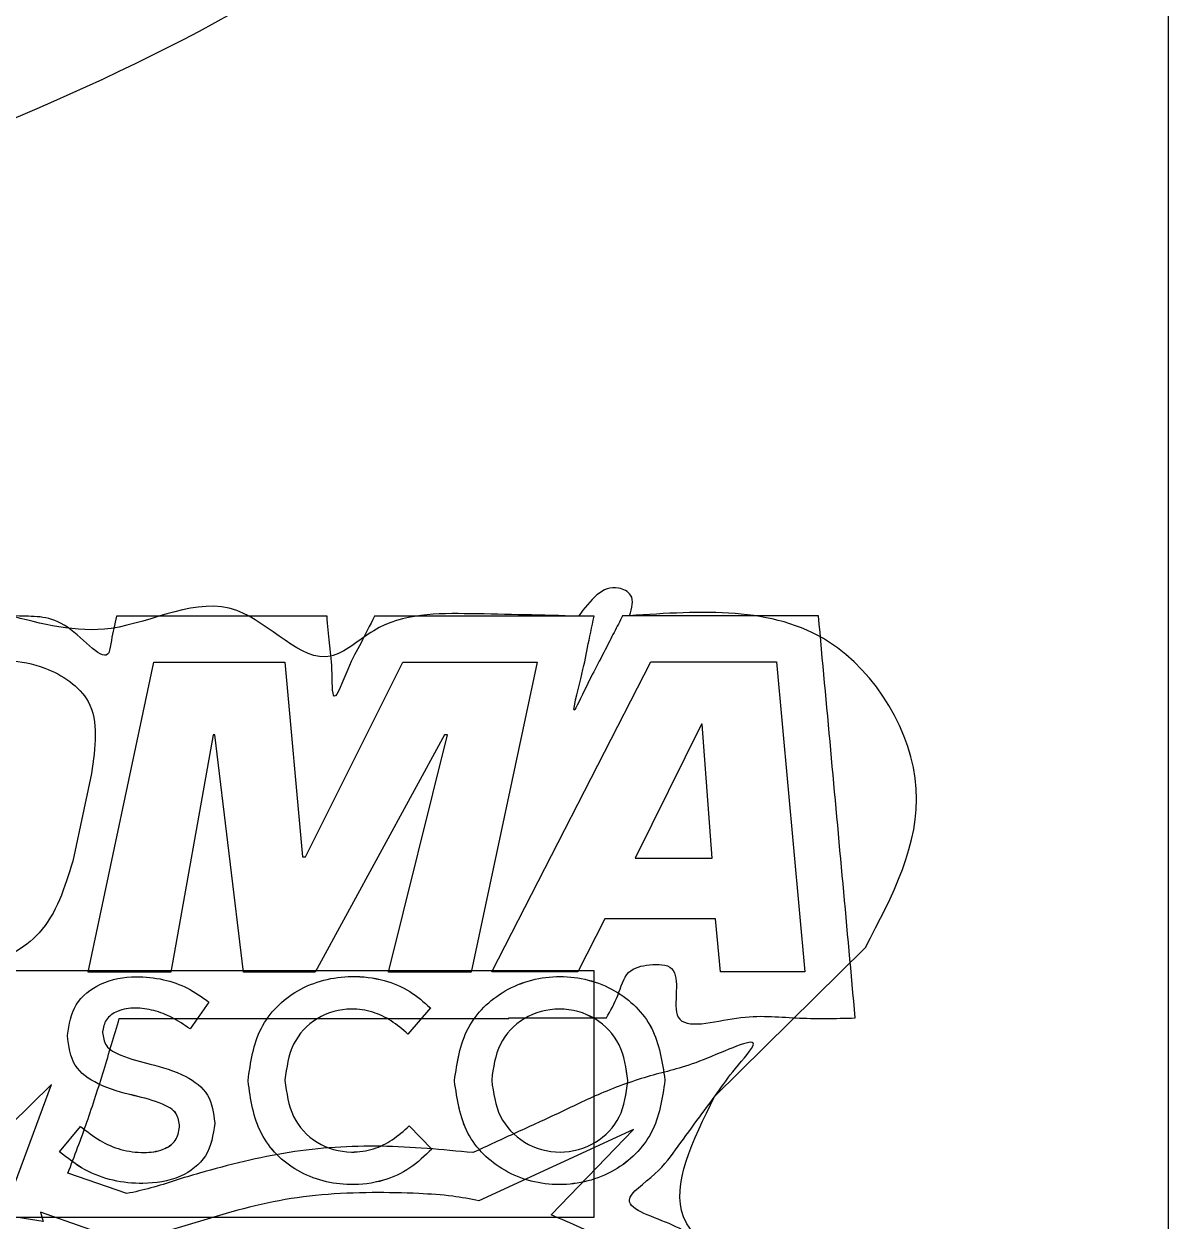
# Model space of a CAD drawing. Header units: inches. Extents: x 0.01 to 3.99, y 0.01 to 4.99.
# Drawn here: x 3.156 to 3.962, y 1.73 to 2.573 of the extents above; entities that cross this region are included whole.
import ezdxf

# ---------------------------------------------------------------- set-up
doc = ezdxf.new("R2010")
doc.units = ezdxf.units.IN
for name, color, linetype in [('Logo', 7, 'CONTINUOUS'), ('outline', 7, 'CONTINUOUS'), ('outline_2', 7, 'CONTINUOUS'), ('pcb_outline', 7, 'CONTINUOUS')]:
    doc.layers.add(name, color=color, linetype=linetype)

msp = doc.modelspace()

# ---------------------------------------------------------------- linework, layer by layer
at = {"layer": 'Logo', "color": 7}
for points in [[(3.25947, 1.905229), (3.201173, 1.905229), (3.247579, 2.123626), (3.33981, 2.123626), (3.352282, 1.986439), (3.354312, 1.986439), (3.42305, 2.123626), (3.517602, 2.123626), (3.471196, 1.905229), (3.412899, 1.905229), (3.454374, 2.07258), (3.452344, 2.07258), (3.361273, 1.905229), (3.310807, 1.905229), (3.290504, 2.07258), (3.289344, 2.07258)], [(3.565168, 1.942934), (3.546315, 1.905519), (3.485698, 1.905519), (3.597652, 2.123916), (3.686112, 2.123916), (3.706125, 1.905519), (3.646668, 1.905519), (3.643187, 1.942934)], [(3.633906, 2.080121), (3.633326, 2.080121), (3.58663, 1.985569), (3.640867, 1.985569)], [(1.842281, 1.906417), (3.557629, 1.906417), (3.557629, 1.732311), (1.842281, 1.732311), (1.842281, 1.906417), (3.557629, 1.906417), (3.557629, 1.732311), (1.842281, 1.732311)], [(3.313881, 1.828476)], [(3.459349, 1.828476)], [(3.581548, 1.828476)], [(3.180942, 1.778685)]]:
    msp.add_lwpolyline(points, close=True, dxfattribs=at)
for points in [[(3.203493, 2.045316), (3.190442, 1.983539)], [(3.298423, 1.73524), (3.229106, 1.714412), (3.1676, 1.736054), (3.169552, 1.729545), (3.141402, 1.734101), (3.17541, 1.826198), (3.08852, 1.740772), (2.995284, 1.740772), (2.929709, 1.881359), (2.927269, 1.740772), (2.857952, 1.740772), (2.844934, 1.787797), (2.829476, 1.741749), (2.508439, 1.740772), (2.586705, 1.700094), (2.621363, 1.676337), (2.61876, 1.662343), (2.618597, 1.662343), (2.618434, 1.661855), (2.549768, 1.666249)], [(3.286382, 1.884125), (3.273039, 1.86525)], [(3.442426, 1.880057), (3.42648, 1.86167)], [(3.186637, 1.860531), (3.186637, 1.860857)], [(3.21137, 1.863135), (3.21137, 1.862809)], [(3.313881, 1.828476), (3.313881, 1.828802)], [(3.339915, 1.82929), (3.339915, 1.828964)], [(3.459349, 1.828476), (3.459349, 1.828802)], [(3.485546, 1.82929), (3.485546, 1.828964)], [(3.581548, 1.828476), (3.581548, 1.828802)], [(3.607583, 1.82929), (3.607583, 1.828964)], [(3.29045, 1.799025), (3.29045, 1.798699)], [(3.427456, 1.796909), (3.443403, 1.780638)], [(3.180942, 1.778685), (3.195912, 1.796584)], [(3.265717, 1.796096), (3.265717, 1.796584)], [(3.527364, 1.734264), (3.585453, 1.794469), (3.476596, 1.744189)]]:
    msp.add_lwpolyline(points, dxfattribs=at)
for points, knots in [([(3.001339, 2.045316), (3.007069, 2.063869), (3.0176, 2.097969), (3.067592, 2.124229), (3.118503, 2.125493), (3.166931, 2.125918), (3.211085, 2.095835), (3.206243, 2.063617), (3.203493, 2.045316)], [0, 0, 0, 0, 0.05596, 0.102855, 0.156909, 0.208498, 0.247061, 0.297775, 0.297775, 0.297775, 0.297775]), ([(3.190442, 1.983539), (3.184712, 1.964986), (3.174181, 1.930886), (3.124189, 1.904626), (3.073278, 1.903362), (3.02485, 1.902937), (2.980696, 1.93302), (2.985537, 1.965238), (2.988287, 1.983539)], [0, 0, 0, 0, 0.05596, 0.102855, 0.156909, 0.208498, 0.247061, 0.297775, 0.297775, 0.297775, 0.297775]), ([(3.186637, 1.860857), (3.187875, 1.868447), (3.190349, 1.883615), (3.210322, 1.899169), (3.232933, 1.903037), (3.253963, 1.900735), (3.2717, 1.894684), (3.281491, 1.887642), (3.286382, 1.884125)], [0, 0, 0, 0, 0.022347, 0.044658, 0.070249, 0.089693, 0.107722, 0.125711, 0.125711, 0.125711, 0.125711]), ([(3.313881, 1.828802), (3.315688, 1.841668), (3.319239, 1.866942), (3.34803, 1.895837), (3.381555, 1.903848), (3.408957, 1.900635), (3.428147, 1.892604), (3.437745, 1.88417), (3.442426, 1.880057)], [0, 0, 0, 0, 0.038136, 0.074907, 0.114248, 0.137378, 0.156915, 0.175516, 0.175516, 0.175516, 0.175516]), ([(3.459349, 1.828802), (3.461232, 1.841613), (3.464961, 1.866969), (3.494298, 1.895671), (3.533629, 1.905529), (3.572887, 1.895805), (3.60208, 1.867278), (3.605733, 1.842059), (3.607583, 1.82929)], [0, 0, 0, 0, 0.037974, 0.07516, 0.115134, 0.154884, 0.191763, 0.229592, 0.229592, 0.229592, 0.229592]), ([(3.273039, 1.86525), (3.268889, 1.868088), (3.26094, 1.873524), (3.247801, 1.878641), (3.2346, 1.880495), (3.222683, 1.87884), (3.213175, 1.872526), (3.21195, 1.866152), (3.21137, 1.863135)], [0, 0, 0, 0, 0.015044, 0.02882, 0.041894, 0.0546, 0.064502, 0.0734, 0.0734, 0.0734, 0.0734]), ([(3.42648, 1.86167), (3.422689, 1.864942), (3.41526, 1.871353), (3.401681, 1.877809), (3.38343, 1.880544), (3.3616, 1.874681), (3.343301, 1.855022), (3.341068, 1.838048), (3.339915, 1.82929)], [0, 0, 0, 0, 0.014979, 0.029348, 0.044432, 0.069595, 0.09396, 0.119934, 0.119934, 0.119934, 0.119934]), ([(3.581548, 1.828802), (3.580354, 1.837585), (3.578023, 1.854743), (3.559231, 1.874593), (3.53343, 1.881584), (3.507681, 1.874747), (3.488966, 1.855065), (3.486706, 1.838033), (3.485546, 1.82929)], [0, 0, 0, 0, 0.026055, 0.050898, 0.076848, 0.102684, 0.127247, 0.15316, 0.15316, 0.15316, 0.15316]), ([(3.265717, 1.796584), (3.265262, 1.79973), (3.264221, 1.806938), (3.250782, 1.814181), (3.231923, 1.818602), (3.209874, 1.824292), (3.189311, 1.83839), (3.187543, 1.853033), (3.186637, 1.860531)], [0, 0, 0, 0, 0.009092, 0.020826, 0.041635, 0.068601, 0.089213, 0.110848, 0.110848, 0.110848, 0.110848]), ([(3.21137, 1.862809), (3.21188, 1.859493), (3.213042, 1.851931), (3.227347, 1.844852), (3.246391, 1.840267), (3.268439, 1.834171), (3.287765, 1.819871), (3.289554, 1.80598), (3.29045, 1.799025)], [0, 0, 0, 0, 0.009564, 0.021806, 0.043424, 0.070041, 0.090199, 0.110412, 0.110412, 0.110412, 0.110412]), ([(3.443403, 1.780638), (3.43844, 1.77587), (3.428541, 1.766359), (3.40853, 1.757229), (3.380953, 1.75387), (3.347814, 1.761969), (3.319298, 1.790415), (3.315714, 1.815594), (3.313881, 1.828476)], [0, 0, 0, 0, 0.020532, 0.040958, 0.06466, 0.102895, 0.139341, 0.17752, 0.17752, 0.17752, 0.17752]), ([(3.339915, 1.828964), (3.341068, 1.820147), (3.3433, 1.803072), (3.36154, 1.783162), (3.383637, 1.777231), (3.402225, 1.779886), (3.4161, 1.786801), (3.423589, 1.793467), (3.427456, 1.796909)], [0, 0, 0, 0, 0.026167, 0.050679, 0.075867, 0.09164, 0.106149, 0.121637, 0.121637, 0.121637, 0.121637]), ([(3.607583, 1.828964), (3.605699, 1.816153), (3.601971, 1.790797), (3.572634, 1.762094), (3.533302, 1.752237), (3.494044, 1.76196), (3.464851, 1.790488), (3.461198, 1.815707), (3.459349, 1.828476)], [0, 0, 0, 0, 0.037974, 0.07516, 0.115134, 0.154884, 0.191763, 0.229592, 0.229592, 0.229592, 0.229592]), ([(3.485546, 1.828964), (3.486739, 1.820181), (3.489071, 1.803023), (3.507863, 1.783173), (3.533664, 1.776182), (3.559413, 1.783019), (3.578128, 1.802701), (3.580388, 1.819733), (3.581548, 1.828476)], [0, 0, 0, 0, 0.026055, 0.050898, 0.076848, 0.102684, 0.127247, 0.15316, 0.15316, 0.15316, 0.15316]), ([(3.29045, 1.798699), (3.289243, 1.790609), (3.286869, 1.774689), (3.265531, 1.758845), (3.241732, 1.755467), (3.218648, 1.757689), (3.198194, 1.765268), (3.186772, 1.774151), (3.180942, 1.778685)], [0, 0, 0, 0, 0.023667, 0.04657, 0.073408, 0.094543, 0.1157, 0.137755, 0.137755, 0.137755, 0.137755]), ([(3.195912, 1.796584), (3.200334, 1.793038), (3.208908, 1.786161), (3.224255, 1.779576), (3.239676, 1.777572), (3.253236, 1.77918), (3.263779, 1.785716), (3.265087, 1.792721), (3.265717, 1.796096)], [0, 0, 0, 0, 0.016945, 0.032861, 0.049413, 0.062969, 0.073613, 0.083512, 0.083512, 0.083512, 0.083512]), ([(3.476596, 1.744189), (3.470438, 1.745348), (3.456465, 1.747977), (3.43124, 1.749574), (3.400454, 1.75023), (3.366042, 1.748838), (3.331535, 1.744126), (3.309393, 1.738184), (3.298423, 1.73524)], [0, 0, 0, 0, 0.018784, 0.042623, 0.075685, 0.11117, 0.145842, 0.17989, 0.17989, 0.17989, 0.17989]), ([(3.644682, 1.664133), (3.631999, 1.673857), (3.607846, 1.692374), (3.568805, 1.71648), (3.541437, 1.728225), (3.527364, 1.734264)], [0, 0, 0, 0, 0.047935, 0.09129, 0.137178, 0.137178, 0.137178, 0.137178])]:
    msp.add_open_spline(points, degree=3, knots=knots, dxfattribs=at)
at = {"layer": 'outline', "color": 7}
for points in [[(3.962093, 4.669337), (3.962093, 0.318474)], [(3.369557, 2.156105), (3.22127, 2.156105)], [(3.55776, 2.156105), (3.402926, 2.156105)], [(3.715804, 2.156391), (3.577814, 2.156391)], [(3.286382, 1.88413), (3.273039, 1.865255)], [(3.223207, 1.87272), (3.497535, 1.87272)], [(3.442426, 1.880063), (3.42648, 1.861676)], [(3.4976, 1.872973), (3.566373, 1.872973)], [(3.186637, 1.860537), (3.186637, 1.860862)], [(3.21137, 1.86314), (3.21137, 1.862815)], [(3.313881, 1.828482), (3.313881, 1.828807)], [(3.339915, 1.829295), (3.339915, 1.82897)], [(3.459349, 1.828482), (3.459349, 1.828807)], [(3.485546, 1.829295), (3.485546, 1.82897)], [(3.581548, 1.828482), (3.581548, 1.828807)], [(3.607583, 1.829295), (3.607583, 1.82897)], [(3.29045, 1.79903), (3.29045, 1.798705)], [(3.427456, 1.796915), (3.443402, 1.780643)], [(3.180942, 1.778691), (3.195912, 1.796589)], [(3.265717, 1.796101), (3.265717, 1.796589)], [(3.228387, 1.749189), (3.187041, 1.763713)]]:
    msp.add_lwpolyline(points, dxfattribs=at)
for points in [[(1.842281, 1.906423), (3.557629, 1.906423), (3.557629, 1.732317), (1.842281, 1.732317), (1.842281, 1.906423), (3.557629, 1.906423), (3.557629, 1.732317), (1.842281, 1.732317)], [(3.313881, 1.828482)], [(3.459349, 1.828482)], [(3.581548, 1.828482)], [(3.180942, 1.778691)]]:
    msp.add_lwpolyline(points, close=True, dxfattribs=at)
for points, knots in [([(3.22127, 2.156105), (3.220673, 2.153209), (3.219479, 2.147416), (3.217434, 2.139376), (3.215402, 2.118438), (3.185015, 2.157468), (3.153466, 2.15505), (3.119596, 2.159078), (3.085405, 2.155872), (3.059642, 2.1574), (3.022751, 2.127217), (3.027767, 2.144104), (3.028835, 2.149937), (3.029728, 2.154049), (3.030174, 2.156105)], [0, 0, 0, 0, 0.008774, 0.017549, 0.026323, 0.060594, 0.095135, 0.129731, 0.16139, 0.193443, 0.225054, 0.231301, 0.237549, 0.243797, 0.243797, 0.243797, 0.243797]), ([(3.402926, 2.156105), (3.399733, 2.14957), (3.393346, 2.136501), (3.384697, 2.121722), (3.37281, 2.088773), (3.373452, 2.121095), (3.371129, 2.136651), (3.370081, 2.14962), (3.369557, 2.156105)], [0, 0, 0, 0, 0.021031, 0.042059, 0.06309, 0.081971, 0.10085, 0.119732, 0.119732, 0.119732, 0.119732]), ([(3.577814, 2.156391), (3.576805, 2.154428), (3.574788, 2.150501), (3.571748, 2.144604), (3.566967, 2.13532), (3.560145, 2.121794), (3.552871, 2.108549), (3.539582, 2.07894), (3.549645, 2.115555), (3.552753, 2.133142), (3.556091, 2.148451), (3.55776, 2.156105)], [0, 0, 0, 0, 0.006623, 0.013248, 0.01987, 0.038158, 0.056446, 0.074734, 0.097294, 0.119853, 0.142413, 0.142413, 0.142413, 0.142413]), ([(3.741737, 1.872973), (3.738862, 1.904465), (3.733113, 1.967448), (3.724467, 2.06192), (3.718692, 2.124901), (3.715804, 2.156391)], [0, 0, 0, 0, 0.094867, 0.189735, 0.284601, 0.284601, 0.284601, 0.284601]), ([(3.566373, 1.872973), (3.569266, 1.878062), (3.575081, 1.888289), (3.579544, 1.906896), (3.596423, 1.911207), (3.615672, 1.910766), (3.615961, 1.890981), (3.613268, 1.861736), (3.662417, 1.876835), (3.698949, 1.87204), (3.727487, 1.872663), (3.741737, 1.872973)], [0, 0, 0, 0, 0.01785, 0.035871, 0.051384, 0.067125, 0.083515, 0.101748, 0.142902, 0.184754, 0.226491, 0.226491, 0.226491, 0.226491]), ([(3.186637, 1.860862), (3.187875, 1.868452), (3.190349, 1.88362), (3.210322, 1.899174), (3.232933, 1.903042), (3.253963, 1.90074), (3.2717, 1.894689), (3.281491, 1.887648), (3.286382, 1.88413)], [0, 0, 0, 0, 0.022347, 0.044658, 0.070249, 0.089693, 0.107722, 0.125711, 0.125711, 0.125711, 0.125711]), ([(3.313881, 1.828807), (3.315688, 1.841674), (3.319239, 1.866947), (3.34803, 1.895843), (3.381555, 1.903854), (3.408957, 1.900641), (3.428147, 1.892609), (3.437745, 1.884176), (3.442426, 1.880063)], [0, 0, 0, 0, 0.038136, 0.074907, 0.114248, 0.137378, 0.156915, 0.175516, 0.175516, 0.175516, 0.175516]), ([(3.459349, 1.828807), (3.461232, 1.841618), (3.464961, 1.866975), (3.494298, 1.895677), (3.533629, 1.905534), (3.572887, 1.895811), (3.60208, 1.867283), (3.605733, 1.842065), (3.607583, 1.829295)], [0, 0, 0, 0, 0.037974, 0.07516, 0.115134, 0.154884, 0.191763, 0.229592, 0.229592, 0.229592, 0.229592]), ([(3.187041, 1.763713), (3.1916, 1.775642), (3.200718, 1.799493), (3.212338, 1.836001), (3.219583, 1.860478), (3.223207, 1.87272)], [0, 0, 0, 0, 0.038305, 0.076591, 0.114891, 0.114891, 0.114891, 0.114891]), ([(3.273039, 1.865255), (3.268889, 1.868093), (3.260939, 1.87353), (3.247801, 1.878647), (3.2346, 1.880501), (3.222683, 1.878846), (3.213175, 1.872532), (3.21195, 1.866157), (3.21137, 1.86314)], [0, 0, 0, 0, 0.015044, 0.02882, 0.041894, 0.0546, 0.064502, 0.0734, 0.0734, 0.0734, 0.0734]), ([(3.42648, 1.861676), (3.422689, 1.864948), (3.41526, 1.871358), (3.401681, 1.877815), (3.38343, 1.88055), (3.3616, 1.874686), (3.343301, 1.855027), (3.341068, 1.838053), (3.339915, 1.829295)], [0, 0, 0, 0, 0.014979, 0.029348, 0.044432, 0.069595, 0.09396, 0.119934, 0.119934, 0.119934, 0.119934]), ([(3.581548, 1.828807), (3.580354, 1.837591), (3.578023, 1.854749), (3.559231, 1.874599), (3.53343, 1.881589), (3.507681, 1.874753), (3.488966, 1.85507), (3.486706, 1.838039), (3.485546, 1.829295)], [0, 0, 0, 0, 0.026055, 0.050898, 0.076848, 0.102684, 0.127247, 0.15316, 0.15316, 0.15316, 0.15316]), ([(3.497535, 1.87272), (3.497542, 1.872747), (3.497555, 1.872804), (3.497581, 1.872888), (3.497594, 1.872945), (3.4976, 1.872973)], [0, 0, 0, 0, 0.000086, 0.000174, 0.000262, 0.000262, 0.000262, 0.000262]), ([(3.265717, 1.796589), (3.265262, 1.799736), (3.264221, 1.806943), (3.250782, 1.814187), (3.231923, 1.818607), (3.209874, 1.824297), (3.189311, 1.838396), (3.187543, 1.853038), (3.186637, 1.860537)], [0, 0, 0, 0, 0.009092, 0.020826, 0.041635, 0.068601, 0.089213, 0.110848, 0.110848, 0.110848, 0.110848]), ([(3.21137, 1.862815), (3.21188, 1.859498), (3.213042, 1.851937), (3.227347, 1.844858), (3.246391, 1.840273), (3.268439, 1.834177), (3.287765, 1.819877), (3.289554, 1.805986), (3.29045, 1.79903)], [0, 0, 0, 0, 0.009564, 0.021806, 0.043424, 0.070041, 0.090199, 0.110412, 0.110412, 0.110412, 0.110412]), ([(3.669594, 1.685311), (3.660093, 1.692639), (3.641081, 1.707305), (3.618253, 1.72812), (3.569013, 1.740823), (3.603351, 1.763136), (3.616581, 1.782343), (3.631133, 1.802065), (3.645186, 1.820688), (3.655477, 1.836115), (3.682148, 1.865206), (3.629061, 1.839411), (3.600826, 1.833916), (3.564703, 1.821553), (3.533933, 1.806288), (3.502998, 1.792289), (3.482555, 1.782815), (3.472333, 1.778078)], [0, 0, 0, 0, 0.035129, 0.070298, 0.105445, 0.131073, 0.156639, 0.182269, 0.2035, 0.224733, 0.245965, 0.282916, 0.319882, 0.356776, 0.390599, 0.424423, 0.458247, 0.458247, 0.458247, 0.458247]), ([(3.443402, 1.780643), (3.43844, 1.775875), (3.428541, 1.766364), (3.40853, 1.757235), (3.380953, 1.753876), (3.347814, 1.761975), (3.319298, 1.79042), (3.315714, 1.8156), (3.313881, 1.828482)], [0, 0, 0, 0, 0.020532, 0.040958, 0.06466, 0.102895, 0.139341, 0.17752, 0.17752, 0.17752, 0.17752]), ([(3.339915, 1.82897), (3.341068, 1.820153), (3.3433, 1.803077), (3.36154, 1.783167), (3.383637, 1.777237), (3.402225, 1.779891), (3.4161, 1.786807), (3.423589, 1.793473), (3.427456, 1.796915)], [0, 0, 0, 0, 0.026167, 0.050679, 0.075867, 0.09164, 0.106149, 0.121637, 0.121637, 0.121637, 0.121637]), ([(3.607583, 1.82897), (3.605699, 1.816159), (3.60197, 1.790803), (3.572634, 1.7621), (3.533302, 1.752243), (3.494044, 1.761966), (3.464851, 1.790494), (3.461198, 1.815712), (3.459349, 1.828482)], [0, 0, 0, 0, 0.037974, 0.07516, 0.115134, 0.154884, 0.191763, 0.229592, 0.229592, 0.229592, 0.229592]), ([(3.485546, 1.82897), (3.486739, 1.820186), (3.489071, 1.803028), (3.507863, 1.783178), (3.533664, 1.776188), (3.559413, 1.783024), (3.578128, 1.802707), (3.580388, 1.819738), (3.581548, 1.828482)], [0, 0, 0, 0, 0.026055, 0.050898, 0.076848, 0.102684, 0.127247, 0.15316, 0.15316, 0.15316, 0.15316]), ([(3.29045, 1.798705), (3.289243, 1.790614), (3.286869, 1.774694), (3.265531, 1.75885), (3.241732, 1.755472), (3.218648, 1.757695), (3.198194, 1.765274), (3.186772, 1.774157), (3.180942, 1.778691)], [0, 0, 0, 0, 0.023667, 0.04657, 0.073408, 0.094543, 0.1157, 0.137755, 0.137755, 0.137755, 0.137755]), ([(3.195912, 1.796589), (3.200334, 1.793044), (3.208908, 1.786167), (3.224255, 1.779581), (3.239676, 1.777578), (3.253236, 1.779186), (3.263779, 1.785721), (3.265087, 1.792726), (3.265717, 1.796101)], [0, 0, 0, 0, 0.016945, 0.032861, 0.049413, 0.062969, 0.073613, 0.083512, 0.083512, 0.083512, 0.083512]), ([(3.472333, 1.778078), (3.450792, 1.780156), (3.407707, 1.784313), (3.342561, 1.780141), (3.29472, 1.768033), (3.262541, 1.758605), (3.245691, 1.752863), (3.234114, 1.750405), (3.228387, 1.749189)], [0, 0, 0, 0, 0.064867, 0.129746, 0.194589, 0.212448, 0.230375, 0.247922, 0.247922, 0.247922, 0.247922])]:
    msp.add_open_spline(points, degree=3, knots=knots, dxfattribs=at)
at = {"layer": 'outline_2', "color": 7}
for points in [[(3.962093, 4.669337), (3.962093, 0.318474)], [(3.64252, 1.817601), (3.74893, 1.92271)], [(3.286382, 1.88413), (3.273039, 1.865255)], [(3.442426, 1.880063), (3.42648, 1.861676)], [(3.186637, 1.860537), (3.186637, 1.860862)], [(3.21137, 1.86314), (3.21137, 1.862815)], [(3.313881, 1.828482), (3.313881, 1.828807)], [(3.339915, 1.829295), (3.339915, 1.82897)], [(3.459349, 1.828482), (3.459349, 1.828807)], [(3.485546, 1.829295), (3.485546, 1.82897)], [(3.581548, 1.828482), (3.581548, 1.828807)], [(3.607583, 1.829295), (3.607583, 1.82897)], [(3.29045, 1.79903), (3.29045, 1.798705)], [(3.427456, 1.796915), (3.443402, 1.780643)], [(3.180942, 1.778691), (3.195912, 1.796589)], [(3.265717, 1.796101), (3.265717, 1.796589)]]:
    msp.add_lwpolyline(points, dxfattribs=at)
for points in [[(1.842281, 1.906423), (3.557629, 1.906423), (3.557629, 1.732317), (1.842281, 1.732317), (1.842281, 1.906423), (3.557629, 1.906423), (3.557629, 1.732317), (1.842281, 1.732317)], [(3.313881, 1.828482)], [(3.459349, 1.828482)], [(3.581548, 1.828482)], [(3.180942, 1.778691)]]:
    msp.add_lwpolyline(points, close=True, dxfattribs=at)
for points, knots in [([(2.585537, 2.333104), (2.716002, 2.366634), (2.976993, 2.43371), (3.356593, 2.586962), (3.562596, 2.762724), (3.665331, 2.850377)], [0, 0, 0, 0, 0.40459, 0.809371, 1.212066, 1.212066, 1.212066, 1.212066]), ([(3.58273, 2.156387), (3.584335, 2.161781), (3.587022, 2.170811), (3.565881, 2.181427), (3.555086, 2.167191), (3.546676, 2.156102)], [0, 0, 0, 0, 0.014544, 0.02435, 0.058907, 0.058907, 0.058907, 0.058907]), ([(3.546676, 2.156102), (3.521543, 2.156764), (3.47351, 2.158029), (3.411014, 2.158282), (3.361756, 2.110082), (3.302568, 2.18568), (3.222213, 2.136295), (3.168517, 2.150539), (3.144253, 2.156976)], [0, 0, 0, 0, 0.07604, 0.145326, 0.180537, 0.254074, 0.343529, 0.417275, 0.417275, 0.417275, 0.417275]), ([(3.74893, 1.92271), (3.76808, 1.959156), (3.806947, 2.033124), (3.726616, 2.166138), (3.633156, 2.159804), (3.58273, 2.156387)], [0, 0, 0, 0, 0.117228, 0.23792, 0.379344, 0.379344, 0.379344, 0.379344]), ([(3.186637, 1.860862), (3.187875, 1.868452), (3.190349, 1.88362), (3.210322, 1.899174), (3.232933, 1.903042), (3.253963, 1.90074), (3.2717, 1.894689), (3.281491, 1.887648), (3.286382, 1.88413)], [0, 0, 0, 0, 0.022347, 0.044658, 0.070249, 0.089693, 0.107722, 0.125711, 0.125711, 0.125711, 0.125711]), ([(3.313881, 1.828807), (3.315688, 1.841674), (3.319239, 1.866947), (3.34803, 1.895843), (3.381555, 1.903854), (3.408957, 1.900641), (3.428147, 1.892609), (3.437745, 1.884176), (3.442426, 1.880063)], [0, 0, 0, 0, 0.038136, 0.074907, 0.114248, 0.137378, 0.156915, 0.175516, 0.175516, 0.175516, 0.175516]), ([(3.459349, 1.828807), (3.461232, 1.841618), (3.464961, 1.866975), (3.494298, 1.895677), (3.533629, 1.905534), (3.572887, 1.895811), (3.60208, 1.867283), (3.605733, 1.842065), (3.607583, 1.829295)], [0, 0, 0, 0, 0.037974, 0.07516, 0.115134, 0.154884, 0.191763, 0.229592, 0.229592, 0.229592, 0.229592]), ([(3.273039, 1.865255), (3.268889, 1.868093), (3.260939, 1.87353), (3.247801, 1.878647), (3.2346, 1.880501), (3.222683, 1.878846), (3.213175, 1.872532), (3.21195, 1.866157), (3.21137, 1.86314)], [0, 0, 0, 0, 0.015044, 0.02882, 0.041894, 0.0546, 0.064502, 0.0734, 0.0734, 0.0734, 0.0734]), ([(3.42648, 1.861676), (3.422689, 1.864948), (3.41526, 1.871358), (3.401681, 1.877815), (3.38343, 1.88055), (3.3616, 1.874686), (3.343301, 1.855027), (3.341068, 1.838053), (3.339915, 1.829295)], [0, 0, 0, 0, 0.014979, 0.029348, 0.044432, 0.069595, 0.09396, 0.119934, 0.119934, 0.119934, 0.119934]), ([(3.581548, 1.828807), (3.580354, 1.837591), (3.578023, 1.854749), (3.559231, 1.874599), (3.53343, 1.881589), (3.507681, 1.874753), (3.488966, 1.85507), (3.486706, 1.838039), (3.485546, 1.829295)], [0, 0, 0, 0, 0.026055, 0.050898, 0.076848, 0.102684, 0.127247, 0.15316, 0.15316, 0.15316, 0.15316]), ([(3.265717, 1.796589), (3.265262, 1.799736), (3.264221, 1.806943), (3.250782, 1.814187), (3.231923, 1.818607), (3.209874, 1.824297), (3.189311, 1.838396), (3.187543, 1.853038), (3.186637, 1.860537)], [0, 0, 0, 0, 0.009092, 0.020826, 0.041635, 0.068601, 0.089213, 0.110848, 0.110848, 0.110848, 0.110848]), ([(3.21137, 1.862815), (3.21188, 1.859498), (3.213042, 1.851937), (3.227347, 1.844858), (3.246391, 1.840273), (3.268439, 1.834177), (3.287765, 1.819877), (3.289554, 1.805986), (3.29045, 1.79903)], [0, 0, 0, 0, 0.009564, 0.021806, 0.043424, 0.070041, 0.090199, 0.110412, 0.110412, 0.110412, 0.110412]), ([(3.443402, 1.780643), (3.43844, 1.775875), (3.428541, 1.766364), (3.40853, 1.757235), (3.380953, 1.753876), (3.347814, 1.761975), (3.319298, 1.79042), (3.315714, 1.8156), (3.313881, 1.828482)], [0, 0, 0, 0, 0.020532, 0.040958, 0.06466, 0.102895, 0.139341, 0.17752, 0.17752, 0.17752, 0.17752]), ([(3.339915, 1.82897), (3.341068, 1.820153), (3.3433, 1.803077), (3.36154, 1.783167), (3.383637, 1.777237), (3.402225, 1.779891), (3.4161, 1.786807), (3.423589, 1.793473), (3.427456, 1.796915)], [0, 0, 0, 0, 0.026167, 0.050679, 0.075867, 0.09164, 0.106149, 0.121637, 0.121637, 0.121637, 0.121637]), ([(3.607583, 1.82897), (3.605699, 1.816159), (3.60197, 1.790803), (3.572634, 1.7621), (3.533302, 1.752243), (3.494044, 1.761966), (3.464851, 1.790494), (3.461198, 1.815712), (3.459349, 1.828482)], [0, 0, 0, 0, 0.037974, 0.07516, 0.115134, 0.154884, 0.191763, 0.229592, 0.229592, 0.229592, 0.229592]), ([(3.485546, 1.82897), (3.486739, 1.820186), (3.489071, 1.803028), (3.507863, 1.783178), (3.533664, 1.776188), (3.559413, 1.783024), (3.578128, 1.802707), (3.580388, 1.819738), (3.581548, 1.828482)], [0, 0, 0, 0, 0.026055, 0.050898, 0.076848, 0.102684, 0.127247, 0.15316, 0.15316, 0.15316, 0.15316]), ([(3.71739, 1.568252), (3.742289, 1.576054), (3.789792, 1.590938), (3.920568, 1.613053), (3.795828, 1.664401), (3.726942, 1.674464), (3.593263, 1.717454), (3.627258, 1.786571), (3.64252, 1.817601)], [0, 0, 0, 0, 0.090628, 0.172898, 0.240501, 0.35318, 0.460489, 0.547915, 0.547915, 0.547915, 0.547915]), ([(3.29045, 1.798705), (3.289243, 1.790614), (3.286869, 1.774694), (3.265531, 1.75885), (3.241732, 1.755472), (3.218648, 1.757695), (3.198194, 1.765274), (3.186772, 1.774157), (3.180942, 1.778691)], [0, 0, 0, 0, 0.023667, 0.04657, 0.073408, 0.094543, 0.1157, 0.137755, 0.137755, 0.137755, 0.137755]), ([(3.195912, 1.796589), (3.200334, 1.793044), (3.208908, 1.786167), (3.224255, 1.779581), (3.239676, 1.777578), (3.253236, 1.779186), (3.263779, 1.785721), (3.265087, 1.792726), (3.265717, 1.796101)], [0, 0, 0, 0, 0.016945, 0.032861, 0.049413, 0.062969, 0.073613, 0.083512, 0.083512, 0.083512, 0.083512])]:
    msp.add_open_spline(points, degree=3, knots=knots, dxfattribs=at)
at = {"layer": 'pcb_outline', "color": 7}
msp.add_lwpolyline([(3.64252, 1.817601), (3.74893, 1.92271)], dxfattribs=at)
for points, knots in [([(2.585537, 2.333104), (2.716002, 2.366634), (2.976993, 2.43371), (3.356593, 2.586962), (3.562596, 2.762724), (3.665331, 2.850377)], [0, 0, 0, 0, 0.40459, 0.809371, 1.212066, 1.212066, 1.212066, 1.212066]), ([(3.58273, 2.156387), (3.584335, 2.161781), (3.587022, 2.170811), (3.565881, 2.181427), (3.555086, 2.167191), (3.546676, 2.156102)], [0, 0, 0, 0, 0.014544, 0.02435, 0.058907, 0.058907, 0.058907, 0.058907]), ([(3.546676, 2.156102), (3.521543, 2.156764), (3.47351, 2.158029), (3.411014, 2.158282), (3.361756, 2.110082), (3.302568, 2.18568), (3.222213, 2.136295), (3.168517, 2.150539), (3.144253, 2.156976)], [0, 0, 0, 0, 0.07604, 0.145326, 0.180537, 0.254074, 0.343529, 0.417275, 0.417275, 0.417275, 0.417275]), ([(3.74893, 1.92271), (3.76808, 1.959156), (3.806947, 2.033124), (3.726616, 2.166138), (3.633156, 2.159804), (3.58273, 2.156387)], [0, 0, 0, 0, 0.117228, 0.23792, 0.379344, 0.379344, 0.379344, 0.379344]), ([(3.71739, 1.568252), (3.742289, 1.576054), (3.789792, 1.590938), (3.920568, 1.613053), (3.795828, 1.664401), (3.726942, 1.674464), (3.593263, 1.717454), (3.627258, 1.786571), (3.64252, 1.817601)], [0, 0, 0, 0, 0.090628, 0.172898, 0.240501, 0.35318, 0.460489, 0.547915, 0.547915, 0.547915, 0.547915])]:
    msp.add_open_spline(points, degree=3, knots=knots, dxfattribs=at)

doc.saveas('drawing.dxf')
